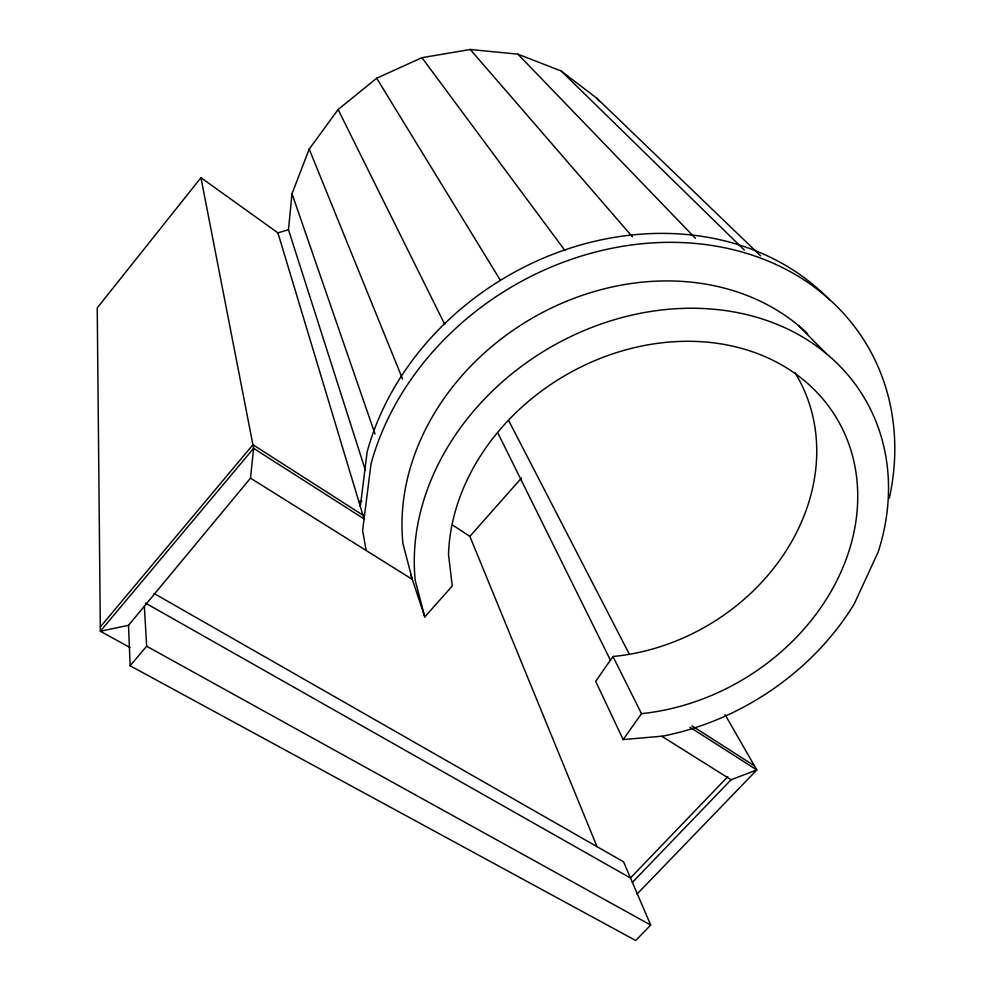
<?xml version="1.0" encoding="UTF-8"?>
<svg xmlns="http://www.w3.org/2000/svg" width="990" height="990" viewBox="0 0 990 990"><rect width="100%" height="100%" fill="white"/><g stroke="black" fill="none" stroke-linecap="round" stroke-linejoin="round"><path stroke-width="1.49" d="M365.446 470.411L288.474 229.717L292.001 193.706L309.202 149.106L338.11 109.543L376.683 78.222L421.938 57.68L470.275 49.5L517.906 54.165L561.219 71.02L597.106 98.456L760.605 255.828M200.945 177.693L277.918 232.86L364.072 518.909L253.613 448.334L100.349 631.236L128.514 625.309L250.495 478.145L253.613 448.334L200.945 177.693L97.23 307.902L100.349 631.236L130.024 647.547M360.323 506.447L367.129 451.947A273.723 229.89 -31 0 1 568.557 248.663A273.723 229.89 -31 0 1 829.484 299.809M794.871 372.562A202.22 169.909 -31 0 1 785.986 550.985A202.22 169.909 -31 0 1 612.958 656.494L595.695 681.368L623.156 739.58L662.78 736.127A247.834 204.163 -30.9 0 0 854.246 603.912L878.229 551.863A247.834 204.163 -30.9 0 0 675.749 308.731A247.834 204.163 -30.9 0 0 415.218 580.4L424.784 616.931L452.257 586.006L448.507 554.4A213.914 176.109 -30.8 0 1 660.912 342.911A213.914 176.109 -30.8 0 1 857.513 505.123A213.914 176.109 -30.8 0 1 641.508 713.654L623.156 739.58M100.262 626.979L252.933 444.733L362.946 515.171M154.056 593.48L623.564 861.82L650.702 925.056L635.691 940.5L130.148 665.775L146.644 646.21L144.367 606.4M597.019 846.623L469.879 536.382L521.532 477.96M727.761 776.729L630.469 877.994L145.481 603.083M632.363 882.399L731.09 779.761L756.818 769.948L725.064 714.669M636.954 894.168L756.818 769.948L690.018 727.254M361.61 500.767L358.875 501.645L361.808 501.262M277.918 232.86L288.474 229.717M146.644 646.21L650.702 925.056M250.495 478.145L412.31 579.373L402.955 543.757A238.664 199.337 -31 0 1 543.696 311.875A238.664 199.337 -31 0 1 807.667 333.754M661.865 736.275L731.09 779.761M691.985 725.831L754.467 765.839M453.135 525.368L469.879 536.382M561.219 71.02L744.356 250.086M798.485 325.549L826.328 353.665M517.906 54.165L695.413 238.293M470.275 49.5L632.375 236.746M421.938 57.68L565.03 250.631M597.106 98.456L598.913 100.906M376.683 78.222L500.346 280.232M508.848 420.861L629.157 653.846M612.958 656.494L641.508 713.654M338.11 109.543L444.708 324.287M498.094 433.434L610.459 660.243M309.202 149.106L402.621 379.108M292.001 193.706L375.037 434.016M410.924 575.215L424.784 616.931M366.114 550.329L362.625 530.417L371.027 463.827A277.41 231.895 -31 0 1 688.805 242.934A277.41 231.895 -31 0 1 889.342 498.168M128.514 625.309L130.148 665.775"/></g></svg>
